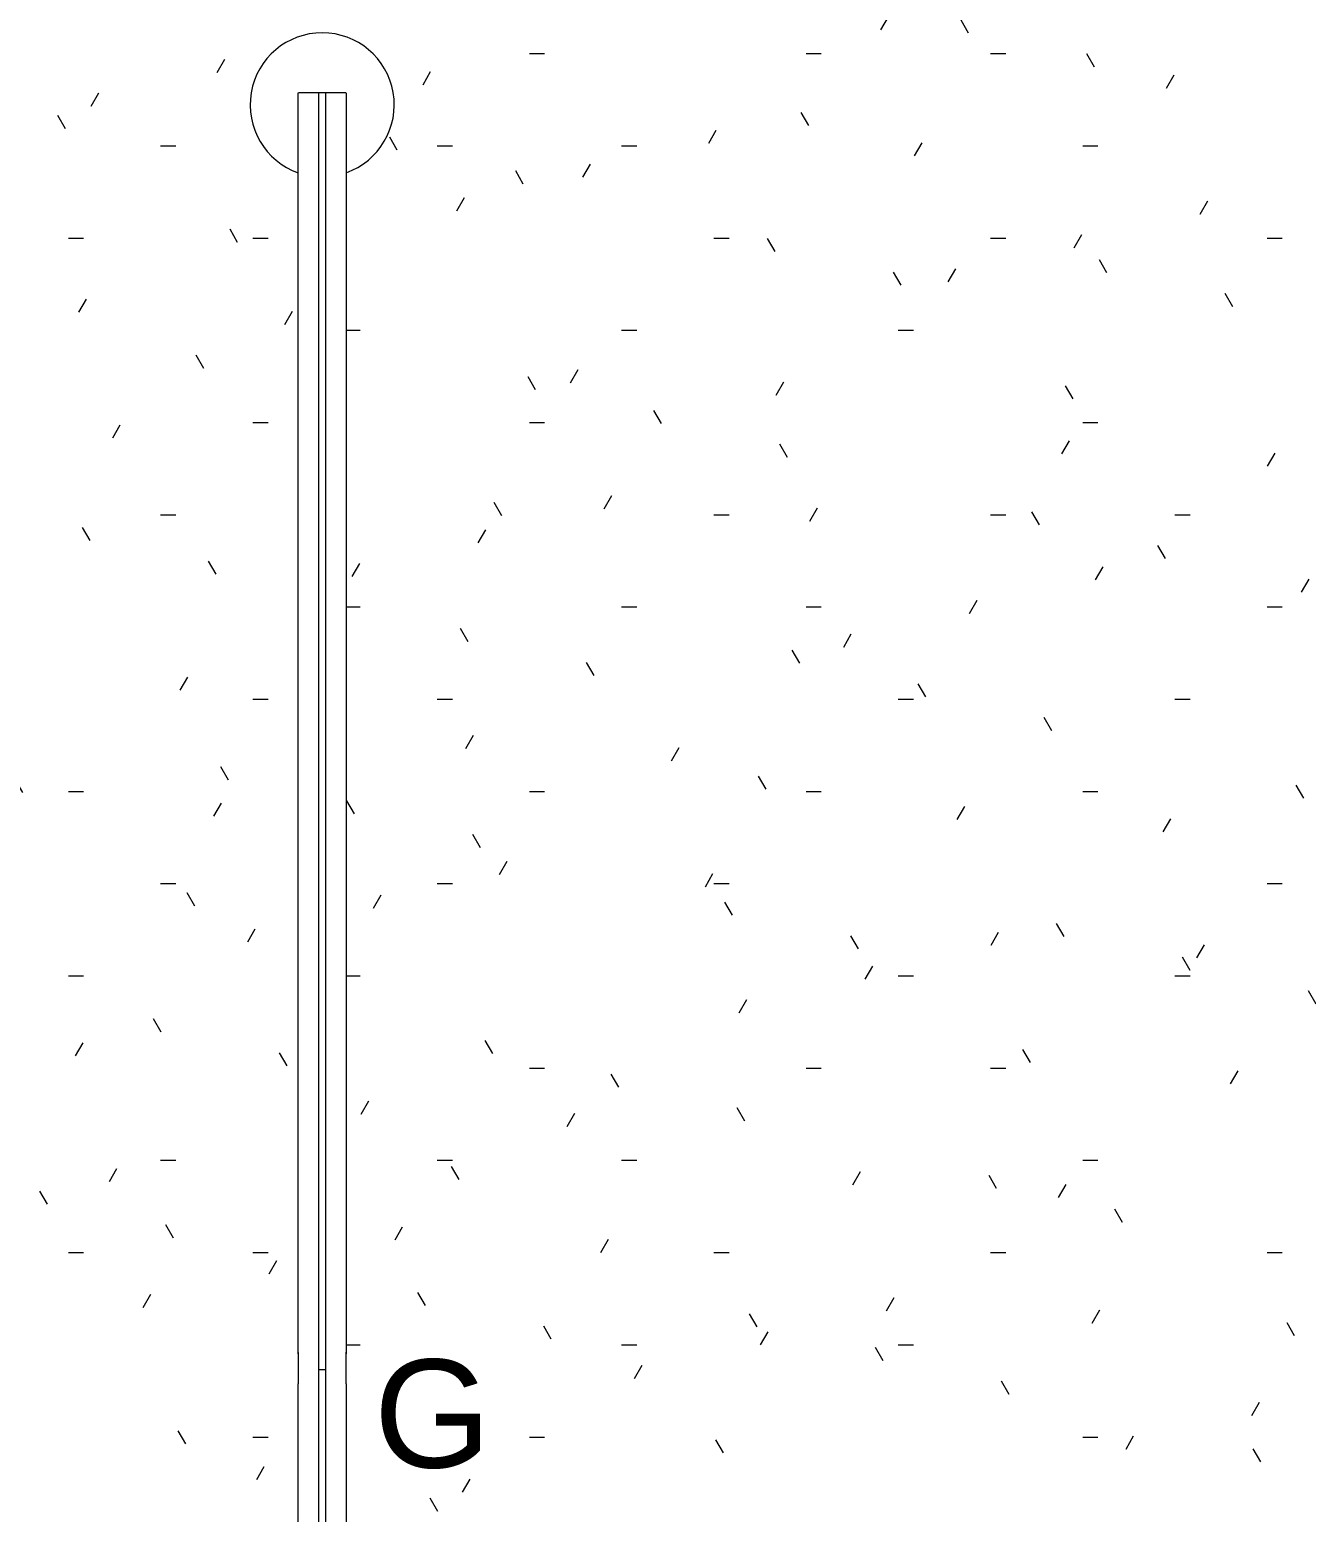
# Model space of a CAD drawing. Header units: inches. Extents: x 1808 to 3386, y -164 to 1857.
# Drawn here: x 2091.2 to 2144.4, y 1490.6 to 1552.4 of the extents above; entities that cross this region are included whole.
import ezdxf

# ---------------------------------------------------------------- set-up
doc = ezdxf.new("R2010")
doc.units = ezdxf.units.IN
doc.header["$MEASUREMENT"] = 0
for name, color, linetype, lineweight in [('A-CLNG-PATT', 13, 'Continuous', 18), ('E-LITE-EQPM', 33, 'Continuous', 9), ('E-LITE-EQPM-IDEN', 33, 'Continuous', 9)]:
    doc.layers.add(name, color=color, linetype=linetype, lineweight=lineweight)
doc.styles.add('Arial', font='arial.ttf', dxfattribs={"height": 4.5})

# ---------------------------------------------------------------- blocks, each defined once
blk = doc.blocks.new('PANTRY PENDANT - PANTRY PENDANT-7777051-Level MEZ RCP')
at = {"layer": 'E-LITE-EQPM'}
for p, q in [((-52.5, 1), (-1.25, 1)), ((1.25, 1), (52.5, 1)), ((52.5, 0.15), (52.5, 0.99)), ((-1.25, 0.15), (-52.5, 0.15)), ((-0.989, 0.15), (-1.25, 0.15)), ((1.25, 0.15), (-0.989, 0.15)), ((-0.67, -0.15), (-0.67, 0.15)), ((52.5, 0.15), (1.25, 0.15)), ((52.5, -0.15), (52.5, 0.15)), ((-52.5, -0.15), (-1.25, -0.15)), ((-1.25, -0.15), (-0.989, -0.15)), ((-0.989, -0.15), (1.25, -0.15)), ((1.25, -0.15), (52.5, -0.15)), ((52.5, -0.99), (52.5, -0.15)), ((-1.25, -1), (-52.5, -1)), ((52.5, -1), (1.25, -1))]:
    blk.add_line(p, q, dxfattribs=at)
at = {"layer": 'E-LITE-EQPM', "flags": 128}
for points in [[(0, 1), (-0.001, 1), (-0.004, 1), (-0.009, 1), (-0.016, 1), (-0.025, 1), (-0.036, 1), (-0.049, 1), (-0.063, 1), (-0.08, 1), (-0.099, 1), (-0.119, 1), (-0.141, 1), (-0.165, 1), (-0.191, 1), (-0.218, 1), (-0.247, 1), (-0.278, 1), (-0.31, 1), (-0.344, 1), (-0.379, 1), (-0.416, 1), (-0.454, 1), (-0.493, 1), (-0.533, 1), (-0.575, 1), (-0.617, 1), (-0.661, 1), (-0.705, 1), (-0.751, 1), (-0.797, 1), (-0.844, 1), (-0.892, 1), (-0.94, 1), (-0.988, 1), (-1.038, 1), (-1.087, 1), (-1.137, 1), (-1.187, 1), (-1.237, 1), (-1.25, 1)], [(0.05, 0.999), (0.022, 1), (0, 1)], [(0, 1), (0.001, 1), (0.004, 1), (0.009, 1), (0.016, 1), (0.025, 1), (0.036, 1), (0.049, 1), (0.063, 1), (0.08, 1), (0.099, 1), (0.119, 1), (0.141, 1), (0.165, 1), (0.191, 1), (0.218, 1), (0.247, 1), (0.278, 1), (0.31, 1), (0.344, 1), (0.379, 1), (0.416, 1), (0.454, 1), (0.493, 1), (0.533, 1), (0.575, 1), (0.617, 1), (0.661, 1), (0.705, 1), (0.751, 1), (0.797, 1), (0.844, 1), (0.892, 1), (0.94, 1), (0.988, 1), (1.038, 1), (1.087, 1), (1.137, 1), (1.187, 1), (1.237, 1), (1.25, 1)], [(-1.25, -1), (-1.2, -1), (-1.15, -1), (-1.1, -1), (-1.051, -1), (-1.002, -1), (-0.953, -1), (-0.905, -1), (-0.857, -1), (-0.81, -1), (-0.763, -1), (-0.718, -1), (-0.673, -1), (-0.629, -1), (-0.586, -1), (-0.544, -1), (-0.504, -1), (-0.464, -1), (-0.426, -1), (-0.389, -1), (-0.353, -1), (-0.319, -1), (-0.287, -1), (-0.255, -1), (-0.226, -1), (-0.198, -1), (-0.172, -1), (-0.148, -1), (-0.125, -1), (-0.104, -1), (-0.085, -1), (-0.068, -1), (-0.052, -1), (-0.039, -1), (-0.028, -1), (-0.018, -1), (-0.011, -1), (-0.005, -1), (-0.002, -1), (0, -1), (0, -1)], [(0, -1), (0.04, -0.999), (0.064, -0.998)], [(1.25, -1), (1.2, -1), (1.15, -1), (1.1, -1), (1.051, -1), (1.002, -1), (0.953, -1), (0.905, -1), (0.857, -1), (0.81, -1), (0.763, -1), (0.718, -1), (0.673, -1), (0.629, -1), (0.586, -1), (0.544, -1), (0.504, -1), (0.464, -1), (0.426, -1), (0.389, -1), (0.353, -1), (0.319, -1), (0.287, -1), (0.255, -1), (0.226, -1), (0.198, -1), (0.172, -1), (0.148, -1), (0.125, -1), (0.104, -1), (0.085, -1), (0.068, -1), (0.052, -1), (0.039, -1), (0.028, -1), (0.018, -1), (0.011, -1), (0.005, -1), (0.002, -1), (0, -1), (0, -1)]]:
    blk.add_lwpolyline(points, dxfattribs=at)
at = {"layer": 'E-LITE-EQPM'}
for start, end in [(0, 160.59952), (199.48625, 360)]:
    blk.add_arc((52, 0), 3, start, end, dxfattribs=at)

msp = doc.modelspace()

# ---------------------------------------------------------------- hatches: boundary and pattern name
at = {"layer": 'A-CLNG-PATT'}
h = msp.add_hatch(dxfattribs=at)
h.set_pattern_fill('FP_1', color=256, style=0, pattern_type=2)
h.set_pattern_definition([(0, (0, 0), (15.36, 3.84), [0.634, -10.886, 0.634, -10.886, -61.44]), (0, (0, 0), (15.36, 3.84), [-23.04, 0.634, -22.406, 0.634, -10.886, -26.88]), (0, (0, 0), (15.36, 3.84), [-57.6, 0.634, -7.046, 0.634, -18.566]), (120, (5.76, 1.92), (-11.0055376, 11.38215), [0.634, -10.886, 0.634, -10.886, -61.44]), (120, (5.76, 1.92), (-11.0055376, 11.38215), [-23.04, 0.634, -22.406, 0.634, -10.886, -26.88]), (120, (5.76, 1.92), (-11.0055376, 11.38215), [-57.6, 0.634, -7.046, 0.634, -18.566]), (240, (7.68, 9.6), (-4.3544624, -15.22215), [0.634, -10.886, 0.634, -10.886, -61.44]), (240, (7.68, 9.6), (-4.3544624, -15.22215), [-23.04, 0.634, -22.406, 0.634, -10.886, -26.88]), (240, (7.68, 9.6), (-4.3544624, -15.22215), [-57.6, 0.634, -7.046, 0.634, -18.566])])
h.paths.add_polyline_path([(2056.879, 1412.159), (2247.004, 1412.159), (2247.004, 1582.315), (2056.879, 1582.315), (2056.879, 1430.975)], flags=0)
h.paths.add_polyline_path([(2151.879, 1432.703), (2151.362, 1432.771), (2150.879, 1432.97), (2150.465, 1433.288), (2150.147, 1433.703), (2149.947, 1434.185), (2149.879, 1434.703), (2149.947, 1435.22), (2150.147, 1435.703), (2150.465, 1436.117), (2150.879, 1436.435), (2151.362, 1436.634), (2151.879, 1436.703), (2152.397, 1436.634), (2152.879, 1436.435), (2153.293, 1436.117), (2153.611, 1435.703), (2153.811, 1435.22), (2153.879, 1434.703), (2153.781, 1434.113), (2153.611, 1433.703), (2153.293, 1433.288), (2152.879, 1432.97), (2152.397, 1432.771)], flags=0)
h.paths.add_polyline_path([(2079.879, 1432.703), (2079.362, 1432.771), (2078.879, 1432.97), (2078.465, 1433.288), (2078.147, 1433.703), (2077.947, 1434.185), (2077.879, 1434.703), (2077.947, 1435.22), (2078.147, 1435.703), (2078.465, 1436.117), (2078.879, 1436.435), (2079.362, 1436.634), (2079.879, 1436.703), (2080.397, 1436.634), (2080.879, 1436.435), (2081.293, 1436.117), (2081.611, 1435.703), (2081.811, 1435.22), (2081.879, 1434.703), (2081.811, 1434.185), (2081.611, 1433.703), (2081.293, 1433.288), (2080.879, 1432.97), (2080.397, 1432.771)], flags=0)
h.paths.add_polyline_path([(2224.129, 1433.442), (2181.129, 1433.442), (2181.129, 1441.728), (2182.879, 1441.728), (2182.879, 1443.478), (2181.129, 1443.478), (2181.129, 1481.605), (2224.129, 1481.605), (2224.129, 1434.067)], flags=0)
h.paths.add_polyline_path([(2186.571, 1436.567), (2221.004, 1436.567), (2221.004, 1478.48), (2205.629, 1478.48), (2205.629, 1441.728), (2184.254, 1441.728), (2184.254, 1436.567), (2184.629, 1436.567)], flags=0)
h.paths.add_polyline_path([(2103.379, 1442.237), (2102.603, 1442.339), (2101.879, 1442.639), (2101.258, 1443.115), (2100.781, 1443.737), (2100.481, 1444.46), (2100.379, 1445.237), (2100.481, 1446.013), (2100.781, 1446.737), (2101.258, 1447.358), (2101.879, 1447.835), (2102.386, 1448.045), (2102.386, 1546.429), (2101.879, 1546.639), (2101.252, 1547.124), (2100.781, 1547.737), (2100.481, 1548.46), (2100.379, 1549.237), (2100.481, 1550.013), (2100.794, 1550.753), (2101.258, 1551.358), (2101.879, 1551.835), (2102.603, 1552.134), (2103.379, 1552.237), (2104.156, 1552.134), (2104.879, 1551.835), (2105.501, 1551.358), (2105.977, 1550.737), (2106.277, 1550.013), (2106.379, 1549.237), (2106.277, 1548.46), (2105.977, 1547.737), (2105.501, 1547.115), (2104.879, 1546.639), (2104.372, 1546.429), (2104.372, 1448.045), (2104.879, 1447.835), (2105.501, 1447.358), (2105.977, 1446.737), (2106.277, 1446.013), (2106.379, 1445.237), (2106.277, 1444.46), (2105.977, 1443.737), (2105.501, 1443.115), (2104.879, 1442.639), (2104.156, 1442.339), (2103.53, 1442.256)], flags=0)
h.paths.add_polyline_path([(2202.129, 1459.728), (2202.129, 1478.105), (2184.629, 1478.105), (2184.629, 1459.728), (2186.571, 1459.728)], flags=0)
h.paths.add_polyline_path([(2223.879, 1492.703), (2223.362, 1492.771), (2222.879, 1492.97), (2222.465, 1493.288), (2222.147, 1493.703), (2221.947, 1494.185), (2221.879, 1494.703), (2221.947, 1495.22), (2222.147, 1495.703), (2222.465, 1496.117), (2222.879, 1496.435), (2223.362, 1496.634), (2223.879, 1496.703), (2224.397, 1496.634), (2224.879, 1496.435), (2225.293, 1496.117), (2225.611, 1495.703), (2225.811, 1495.22), (2225.879, 1494.703), (2225.811, 1494.185), (2225.611, 1493.703), (2225.293, 1493.288), (2224.879, 1492.97), (2224.397, 1492.771)], flags=0)
h.paths.add_polyline_path([(2079.879, 1492.703), (2079.362, 1492.771), (2078.879, 1492.97), (2078.465, 1493.288), (2078.147, 1493.703), (2077.947, 1494.185), (2077.879, 1494.703), (2077.947, 1495.22), (2078.147, 1495.703), (2078.487, 1496.134), (2078.879, 1496.435), (2079.362, 1496.634), (2079.879, 1496.703), (2080.397, 1496.634), (2080.879, 1496.435), (2081.293, 1496.117), (2081.611, 1495.703), (2081.811, 1495.22), (2081.879, 1494.703), (2081.811, 1494.185), (2081.611, 1493.703), (2081.293, 1493.288), (2080.879, 1492.97), (2080.397, 1492.771)], flags=0)
h.paths.add_polyline_path([(2151.879, 1492.703), (2151.362, 1492.771), (2150.879, 1492.97), (2150.465, 1493.288), (2150.147, 1493.703), (2149.947, 1494.185), (2149.879, 1494.703), (2149.947, 1495.22), (2150.147, 1495.703), (2150.465, 1496.117), (2150.879, 1496.435), (2151.362, 1496.634), (2151.879, 1496.703), (2152.397, 1496.634), (2152.879, 1496.435), (2153.293, 1496.117), (2153.611, 1495.703), (2153.811, 1495.22), (2153.879, 1494.703), (2153.781, 1494.113), (2153.611, 1493.703), (2153.293, 1493.288), (2152.879, 1492.97), (2152.397, 1492.771)], flags=0)
h.paths.add_polyline_path([(2223.879, 1552.703), (2223.362, 1552.771), (2222.879, 1552.97), (2222.465, 1553.288), (2222.147, 1553.703), (2221.947, 1554.185), (2221.879, 1554.703), (2221.947, 1555.22), (2222.147, 1555.703), (2222.465, 1556.117), (2222.879, 1556.435), (2223.362, 1556.634), (2223.879, 1556.703), (2224.397, 1556.634), (2224.879, 1556.435), (2225.293, 1556.117), (2225.611, 1555.703), (2225.811, 1555.22), (2225.879, 1554.703), (2225.811, 1554.185), (2225.611, 1553.703), (2225.293, 1553.288), (2224.879, 1552.97), (2224.397, 1552.771)], flags=0)
h.paths.add_polyline_path([(2079.879, 1552.703), (2079.362, 1552.771), (2078.879, 1552.97), (2078.465, 1553.288), (2078.147, 1553.703), (2077.947, 1554.185), (2077.879, 1554.703), (2077.947, 1555.22), (2078.147, 1555.703), (2078.465, 1556.117), (2078.879, 1556.435), (2079.362, 1556.634), (2079.879, 1556.703), (2080.397, 1556.634), (2080.879, 1556.435), (2081.293, 1556.117), (2081.611, 1555.703), (2081.811, 1555.22), (2081.879, 1554.703), (2081.811, 1554.185), (2081.611, 1553.703), (2081.293, 1553.288), (2080.879, 1552.97), (2080.397, 1552.771)], flags=0)
h.paths.add_polyline_path([(2151.879, 1552.703), (2151.362, 1552.771), (2150.879, 1552.97), (2150.465, 1553.288), (2150.147, 1553.703), (2149.947, 1554.185), (2149.879, 1554.703), (2149.947, 1555.22), (2150.147, 1555.703), (2150.465, 1556.117), (2150.879, 1556.435), (2151.362, 1556.634), (2151.879, 1556.703), (2152.397, 1556.634), (2152.879, 1556.435), (2153.293, 1556.117), (2153.611, 1555.703), (2153.811, 1555.22), (2153.879, 1554.703), (2153.781, 1554.113), (2153.611, 1553.703), (2153.293, 1553.288), (2152.879, 1552.97), (2152.397, 1552.771)], flags=0)

# ---------------------------------------------------------------- block references
at = {"layer": 'E-LITE-EQPM', "rotation": 90.00000000000007}
msp.add_blockref('PANTRY PENDANT - PANTRY PENDANT-7777051-Level MEZ RCP', (2103.379, 1497.237), dxfattribs=at)

# ---------------------------------------------------------------- texts
at = {"layer": 'E-LITE-EQPM-IDEN', "insert": (2105.526, 1496.997), "char_height": 4.5, "width": 6.06, "attachment_point": 1, "style": 'Arial'}
msp.add_mtext('G', dxfattribs=at)

doc.saveas('drawing.dxf')
